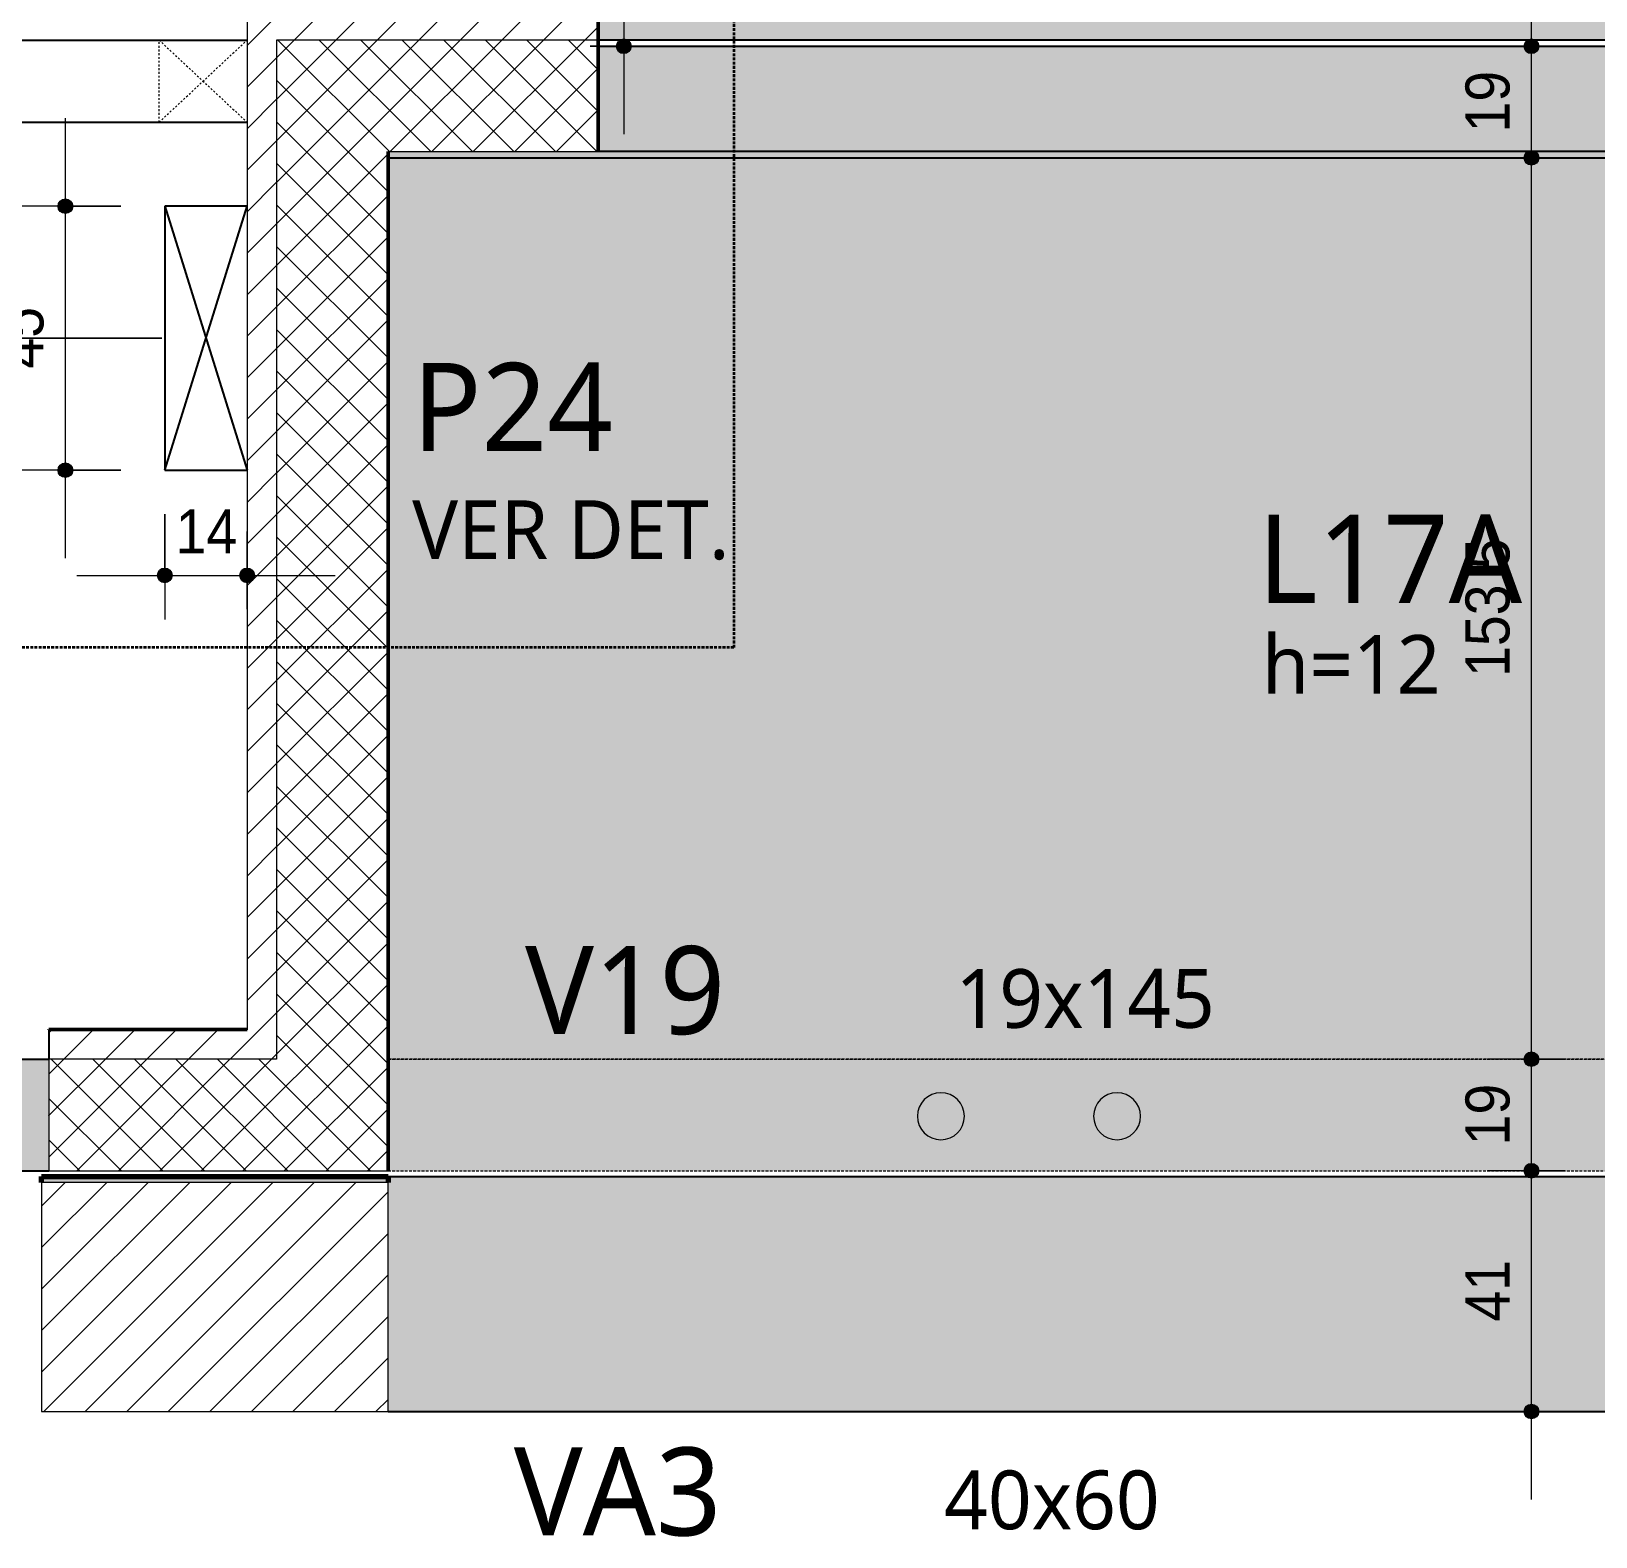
# Model space of a CAD drawing. Extents: x -1981 to 38708, y -3196 to 88064.
# Drawn here: x 928.9 to 1195.3, y -978.3 to -721.9 of the extents above; entities that cross this region are included whole.
import ezdxf

# ---------------------------------------------------------------- set-up
doc = ezdxf.new("R2010")
doc.units = 0
doc.linetypes.add('Hidden', pattern=[0.714375, 0.47625, -0.238125])
doc.linetypes.add('Traço', pattern=[0.635, 0.3175, -0.3175])
for name, color, linetype, lineweight in [('A-ANNO-DIMS', 7, 'Continuous', 9), ('A-ANNO-DIMS-50', 7, 'Continuous', 9), ('A-DETL', 7, 'Hidden', 18), ('A-DETL-GENF', 7, 'Continuous', 18), ('A-DETL-HDLN', 7, 'Hidden', 18), ('A-DETL-THIN', 7, 'Continuous', 25), ('A-FLOR', 7, 'Continuous', 25), ('A-FLOR-IDEN', 7, 'Continuous', 9), ('A-GENM', 7, 'Continuous', 25), ('A-GENM-HDLN', 7, 'Traço', 18), ('S-BEAM', 7, 'Continuous', 25), ('S-BEAM-HDLN', 7, 'Traço', 25), ('S-BEAM-IDEN', 7, 'Continuous', 9), ('S-COLS', 7, 'Continuous', 25), ('S-COLS-IDEN', 7, 'Continuous', 9)]:
    doc.layers.add(name, color=color, linetype=linetype, lineweight=lineweight)
doc.styles.add('Arial_1', font='arial.ttf', dxfattribs={"width": 0.9, "height": 7.5})
doc.styles.add('Gadugi', font='gadugi.ttf', dxfattribs={"height": 0.2})
doc.styles.add('Gadugi_1', font='gadugi.ttf', dxfattribs={"height": 15})
doc.styles.add('Gadugi_2', font='gadugi.ttf', dxfattribs={"height": 10})
doc.dimstyles.new('PED_1_5mm_ESQ', dxfattribs={"dimscale": 30.48, "dimtxt": 7.651945, "dimasz": 0.328084, "dimexe": 0.246063, "dimexo": 0.246063, "dimgap": 0.049213, "dimtad": 1, "dimdec": 1, "dimrnd": 0.5, "dimdsep": 46, "dimtxsty": 'Arial_1', "dimblk1": 'DOTSMALL', "dimblk2": 'DOTSMALL', "dimsah": 1, "dimcen": 0.09, "dimdle": 0.492126, "dimazin": 0, "dimtfac": 1, "dimtdec": 4, "dimtix": 1, "dimtmove": 0, "dimatfit": 3, "dimfxl": 1, "dimtvp": 1, "dimtolj": 1, "dimtzin": 0, "dimarcsym": 2})
doc.dimstyles.new('PED_1_5mm_ESQ_1', dxfattribs={"dimscale": 30.48, "dimtxt": 7.651945, "dimasz": 0.328084, "dimexe": 0.246063, "dimexo": 0.246063, "dimgap": 0.049213, "dimtad": 1, "dimdec": 1, "dimrnd": 0.5, "dimdsep": 46, "dimtxsty": 'Arial_1', "dimblk1": 'DOTSMALL', "dimblk2": 'DOTSMALL', "dimsah": 1, "dimcen": 0.09, "dimdle": 0.492126, "dimazin": 0, "dimtfac": 1, "dimtdec": 4, "dimtix": 1, "dimtmove": 1, "dimatfit": 3, "dimfxl": 1, "dimtvp": 1, "dimtolj": 1, "dimtzin": 0, "dimarcsym": 2})
pattern_1 = [(45, (0, 0), (-3.535534, 3.535534), [])]

# ---------------------------------------------------------------- blocks, each defined once
blk = doc.blocks.new('TQS - Pilar retangular - 59_0 x 40_0-3098721-PL D 001 - FORMA DO 1º PAVIMENTO')
at = {"layer": 'S-COLS', "lineweight": 70, "true_color": 0x808080}
blk.add_hatch(color=8, dxfattribs=at).paths.add_polyline_path([(29.5, 19), (29.5, 20), (-29.5, 20), (-29.5, 19), (5.51, 19)], flags=0)
at = {"layer": 'S-COLS', "color": 77, "lineweight": 70, "true_color": 0x60952b}
for p, q in [((-29.5, 20), (29.5, 20)), ((-29.5, 19), (-29.5, 20)), ((29.5, 20), (29.5, 19))]:
    blk.add_line(p, q, dxfattribs=at)
blk = doc.blocks.new('PED_FURO_RETANGULAR_R04_2020 - 15x15x43-3502313-PL D 001 - FORMA DO 1º PAVIMENTO')
at = {"layer": 'A-GENM-HDLN'}
for p, q in [((-7.5, 7), (7.5, -7)), ((-7.5, -7), (7.5, 7)), ((-7.5, -7), (-7.5, 7))]:
    blk.add_line(p, q, dxfattribs=at)
blk = doc.blocks.new('PED_TAG_PILAR_R04 - PILAR VER DET_-2523782-PL D 001 - FORMA DO 1º PAVIMENTO')
at = {"layer": 'S-COLS-IDEN', "insert": (0.1149, -0.6328), "char_height": 0.2, "width": 1.370886, "attachment_point": 1, "style": 'Gadugi'}
blk.add_mtext('VER DET.', dxfattribs=at)
blk = doc.blocks.new('DIMBLOCK17-PL D 001 - FORMA DO 1º PAVIMENTO')
at = {"layer": 'A-ANNO-DIMS-50', "transparency": 16777216}
h = blk.add_hatch(color=256, dxfattribs=at)
edge = h.paths.add_edge_path(flags=0)
edge.add_arc((1184.36, -915.95), 1.25, 0, 360)
h = blk.add_hatch(color=256, dxfattribs=at)
edge = h.paths.add_edge_path(flags=0)
edge.add_arc((1184.36, -956.95), 1.25, 0, 360)
for p, q in [((1190.09, -915.95), (1176.86, -915.95)), ((1184.36, -971.95), (1184.36, -915.95)), ((1184.36, -915.95), (1190.09, -915.95)), ((1190.09, -956.95), (1176.86, -956.95)), ((1184.36, -956.95), (1190.09, -956.95))]:
    blk.add_line(p, q, dxfattribs=at)
for centre in [(1184.36, -915.95), (1184.36, -956.95)]:
    blk.add_circle(centre, 1.25, dxfattribs=at)
at = {"layer": 'A-ANNO-DIMS-50', "color": 0, "transparency": 16777216, "insert": (1173.12, -941.63), "char_height": 7.5, "width": 12.4315, "attachment_point": 1, "rotation": 90, "line_spacing_factor": 0.941778, "style": 'Arial_1'}
blk.add_mtext('41', dxfattribs=at)
blk = doc.blocks.new('_DotSmall')
at = {"color": 0, "linetype": 'ByBlock', "const_width": 0.5}
blk.add_lwpolyline([(-0.0625, 0, 1), (0.0625, 0, 1)], format="xyb", close=True, dxfattribs=at)
blk = doc.blocks.new('DIMBLOCK18-PL D 001 - FORMA DO 1º PAVIMENTO')
at = {"layer": 'A-ANNO-DIMS-50', "transparency": 16777216}
h = blk.add_hatch(color=256, dxfattribs=at)
edge = h.paths.add_edge_path(flags=0)
edge.add_arc((1184.36, -896.95), 1.25, 0, 360)
h = blk.add_hatch(color=256, dxfattribs=at)
edge = h.paths.add_edge_path(flags=0)
edge.add_arc((1184.36, -915.95), 1.25, 0, 360)
for p, q in [((1190.09, -896.95), (1176.86, -896.95)), ((1184.36, -915.95), (1184.36, -896.95)), ((1184.36, -896.95), (1190.09, -896.95)), ((1190.09, -915.95), (1176.86, -915.95)), ((1184.36, -915.95), (1190.09, -915.95))]:
    blk.add_line(p, q, dxfattribs=at)
for centre in [(1184.36, -896.95), (1184.36, -915.95)]:
    blk.add_circle(centre, 1.25, dxfattribs=at)
at = {"layer": 'A-ANNO-DIMS-50', "color": 0, "transparency": 16777216, "insert": (1173.12, -911.63), "char_height": 7.5, "width": 12.4315, "attachment_point": 1, "rotation": 90, "line_spacing_factor": 0.941778, "style": 'Arial_1'}
blk.add_mtext('19', dxfattribs=at)
blk = doc.blocks.new('DIMBLOCK19-PL D 001 - FORMA DO 1º PAVIMENTO')
at = {"layer": 'A-ANNO-DIMS-50', "transparency": 16777216}
h = blk.add_hatch(color=256, dxfattribs=at)
edge = h.paths.add_edge_path(flags=0)
edge.add_arc((1184.36, -743.43), 1.25, 0, 360)
h = blk.add_hatch(color=256, dxfattribs=at)
edge = h.paths.add_edge_path(flags=0)
edge.add_arc((1184.36, -896.95), 1.25, 0, 360)
for p, q in [((1190.09, -743.43), (1176.86, -743.43)), ((1184.36, -896.95), (1184.36, -743.43)), ((1184.36, -743.43), (1190.09, -743.43)), ((1190.09, -896.95), (1176.86, -896.95)), ((1184.36, -896.95), (1190.09, -896.95))]:
    blk.add_line(p, q, dxfattribs=at)
for centre in [(1184.36, -743.43), (1184.36, -896.95)]:
    blk.add_circle(centre, 1.25, dxfattribs=at)
at = {"layer": 'A-ANNO-DIMS-50', "color": 0, "transparency": 16777216, "insert": (1173.12, -831.84), "char_height": 7.5, "width": 27.9708, "attachment_point": 1, "rotation": 90, "line_spacing_factor": 0.941778, "style": 'Arial_1'}
blk.add_mtext('153.5', dxfattribs=at)
blk = doc.blocks.new('DIMBLOCK20-PL D 001 - FORMA DO 1º PAVIMENTO')
at = {"layer": 'A-ANNO-DIMS-50', "transparency": 16777216}
h = blk.add_hatch(color=256, dxfattribs=at)
edge = h.paths.add_edge_path(flags=0)
edge.add_arc((1184.36, -724.43), 1.25, 0, 360)
h = blk.add_hatch(color=256, dxfattribs=at)
edge = h.paths.add_edge_path(flags=0)
edge.add_arc((1184.36, -743.43), 1.25, 0, 360)
for p, q in [((1190.09, -724.43), (1176.86, -724.43)), ((1184.36, -743.43), (1184.36, -724.43)), ((1184.36, -724.43), (1190.09, -724.43)), ((1190.09, -743.43), (1176.86, -743.43)), ((1184.36, -743.43), (1190.09, -743.43))]:
    blk.add_line(p, q, dxfattribs=at)
for centre in [(1184.36, -724.43), (1184.36, -743.43)]:
    blk.add_circle(centre, 1.25, dxfattribs=at)
at = {"layer": 'A-ANNO-DIMS-50', "color": 0, "transparency": 16777216, "insert": (1173.12, -739.11), "char_height": 7.5, "width": 12.4315, "attachment_point": 1, "rotation": 90, "line_spacing_factor": 0.941778, "style": 'Arial_1'}
blk.add_mtext('19', dxfattribs=at)
blk = doc.blocks.new('DIMBLOCK21-PL D 001 - FORMA DO 1º PAVIMENTO')
at = {"layer": 'A-ANNO-DIMS-50', "transparency": 16777216}
h = blk.add_hatch(color=256, dxfattribs=at)
edge = h.paths.add_edge_path(flags=0)
edge.add_arc((1184.36, -545.88), 1.25, 0, 360)
h = blk.add_hatch(color=256, dxfattribs=at)
edge = h.paths.add_edge_path(flags=0)
edge.add_arc((1184.36, -724.43), 1.25, 0, 360)
for p, q in [((1190.09, -545.88), (1176.86, -545.88)), ((1184.36, -724.43), (1184.36, -545.88)), ((1184.36, -545.88), (1190.09, -545.88)), ((1190.09, -724.43), (1176.86, -724.43)), ((1184.36, -724.43), (1190.09, -724.43))]:
    blk.add_line(p, q, dxfattribs=at)
for centre in [(1184.36, -545.88), (1184.36, -724.43)]:
    blk.add_circle(centre, 1.25, dxfattribs=at)
at = {"layer": 'A-ANNO-DIMS-50', "color": 0, "transparency": 16777216, "insert": (1173.12, -646.81), "char_height": 7.5, "width": 27.9708, "attachment_point": 1, "rotation": 90, "line_spacing_factor": 0.941778, "style": 'Arial_1'}
blk.add_mtext('178.5', dxfattribs=at)
blk = doc.blocks.new('DIMBLOCK153-PL D 001 - FORMA DO 1º PAVIMENTO')
at = {"layer": 'A-ANNO-DIMS-50', "transparency": 16777216}
h = blk.add_hatch(color=256, dxfattribs=at)
edge = h.paths.add_edge_path(flags=0)
edge.add_arc((951.64, -814.55), 1.25, 0, 360)
h = blk.add_hatch(color=256, dxfattribs=at)
edge = h.paths.add_edge_path(flags=0)
edge.add_arc((965.66, -814.55), 1.25, 0, 360)
for p, q in [((951.64, -804.14), (951.64, -822.05)), ((951.64, -814.55), (951.64, -804.14)), ((965.66, -820.29), (965.66, -807.05)), ((936.64, -814.55), (980.66, -814.55)), ((965.66, -814.55), (965.66, -820.29))]:
    blk.add_line(p, q, dxfattribs=at)
for centre in [(951.64, -814.55), (965.66, -814.55)]:
    blk.add_circle(centre, 1.25, dxfattribs=at)
at = {"layer": 'A-ANNO-DIMS-50', "color": 0, "transparency": 16777216, "insert": (953.47, -803.32), "char_height": 7.5, "width": 12.4315, "attachment_point": 1, "line_spacing_factor": 0.941778, "style": 'Arial_1'}
blk.add_mtext('14', dxfattribs=at)
blk = doc.blocks.new('DIMBLOCK154-PL D 001 - FORMA DO 1º PAVIMENTO')
at = {"layer": 'A-ANNO-DIMS-50', "transparency": 16777216}
h = blk.add_hatch(color=256, dxfattribs=at)
edge = h.paths.add_edge_path(flags=0)
edge.add_arc((934.71, -751.67), 1.25, 0, 360)
h = blk.add_hatch(color=256, dxfattribs=at)
edge = h.paths.add_edge_path(flags=0)
edge.add_arc((934.71, -796.64), 1.25, 0, 360)
for p, q in [((934.71, -811.64), (934.71, -736.67)), ((944.14, -751.67), (927.21, -751.67)), ((934.71, -751.67), (944.14, -751.67)), ((944.14, -796.64), (927.21, -796.64)), ((934.71, -796.64), (944.14, -796.64))]:
    blk.add_line(p, q, dxfattribs=at)
for centre in [(934.71, -751.67), (934.71, -796.64)]:
    blk.add_circle(centre, 1.25, dxfattribs=at)
at = {"layer": 'A-ANNO-DIMS-50', "color": 0, "transparency": 16777216, "insert": (923.47, -779.33), "char_height": 7.5, "width": 12.4315, "attachment_point": 1, "rotation": 90, "line_spacing_factor": 0.941778, "style": 'Arial_1'}
blk.add_mtext('45', dxfattribs=at)
blk = doc.blocks.new('DIMBLOCK156-PL D 001 - FORMA DO 1º PAVIMENTO')
at = {"layer": 'A-ANNO-DIMS-50', "transparency": 16777216}
h = blk.add_hatch(color=256, dxfattribs=at)
edge = h.paths.add_edge_path(flags=0)
edge.add_arc((904.71, -670.02), 1.25, 0, 360)
h = blk.add_hatch(color=256, dxfattribs=at)
edge = h.paths.add_edge_path(flags=0)
edge.add_arc((904.71, -723.38), 1.25, 0, 360)
for p, q in [((953.64, -670.02), (897.21, -670.02)), ((904.71, -670.02), (904.71, -723.38)), ((904.71, -670.02), (953.64, -670.02)), ((898.98, -723.38), (912.21, -723.38)), ((904.71, -723.38), (898.98, -723.38))]:
    blk.add_line(p, q, dxfattribs=at)
for centre in [(904.71, -670.02), (904.71, -723.38)]:
    blk.add_circle(centre, 1.25, dxfattribs=at)
at = {"layer": 'A-ANNO-DIMS-50', "color": 0, "transparency": 16777216, "insert": (893.47, -705.76), "char_height": 7.5, "width": 21.7551, "attachment_point": 1, "rotation": 90, "line_spacing_factor": 0.941778, "style": 'Arial_1'}
blk.add_mtext('53.5', dxfattribs=at)
blk = doc.blocks.new('DIMBLOCK158-PL D 001 - FORMA DO 1º PAVIMENTO')
at = {"layer": 'A-ANNO-DIMS-50', "transparency": 16777216}
h = blk.add_hatch(color=256, dxfattribs=at)
edge = h.paths.add_edge_path(flags=0)
edge.add_arc((904.71, -737.38), 1.25, 0, 360)
h = blk.add_hatch(color=256, dxfattribs=at)
edge = h.paths.add_edge_path(flags=0)
edge.add_arc((904.71, -774.15), 1.25, 0, 360)
for p, q in [((898.98, -737.38), (912.21, -737.38)), ((904.71, -737.38), (898.98, -737.38)), ((904.71, -737.38), (904.71, -774.15)), ((951.15, -774.15), (897.21, -774.15)), ((904.71, -774.15), (951.15, -774.15))]:
    blk.add_line(p, q, dxfattribs=at)
for centre in [(904.71, -737.38), (904.71, -774.15)]:
    blk.add_circle(centre, 1.25, dxfattribs=at)
at = {"layer": 'A-ANNO-DIMS-50', "color": 0, "transparency": 16777216, "insert": (893.47, -760.95), "char_height": 7.5, "width": 12.4315, "attachment_point": 1, "rotation": 90, "line_spacing_factor": 0.941778, "style": 'Arial_1'}
blk.add_mtext('37', dxfattribs=at)
blk = doc.blocks.new('DIMBLOCK159-PL D 001 - FORMA DO 1º PAVIMENTO')
at = {"layer": 'A-ANNO-DIMS-50', "transparency": 16777216}
h = blk.add_hatch(color=256, dxfattribs=at)
edge = h.paths.add_edge_path(flags=0)
edge.add_arc((904.71, -774.15), 1.25, 0, 360)
h = blk.add_hatch(color=256, dxfattribs=at)
edge = h.paths.add_edge_path(flags=0)
edge.add_arc((904.71, -896.95), 1.25, 0, 360)
for p, q in [((951.15, -774.15), (897.21, -774.15)), ((904.71, -774.15), (904.71, -911.95)), ((904.71, -774.15), (951.15, -774.15)), ((924.4, -896.95), (897.21, -896.95)), ((904.71, -896.95), (924.4, -896.95))]:
    blk.add_line(p, q, dxfattribs=at)
for centre in [(904.71, -774.15), (904.71, -896.95)]:
    blk.add_circle(centre, 1.25, dxfattribs=at)
at = {"layer": 'A-ANNO-DIMS-50', "color": 0, "transparency": 16777216, "insert": (893.47, -843.32), "char_height": 7.5, "width": 18.6472, "attachment_point": 1, "rotation": 90, "line_spacing_factor": 0.941778, "style": 'Arial_1'}
blk.add_mtext('123', dxfattribs=at)
blk = doc.blocks.new('DIMBLOCK164-PL D 001 - FORMA DO 1º PAVIMENTO')
at = {"layer": 'A-ANNO-DIMS-50', "transparency": 16777216}
h = blk.add_hatch(color=256, dxfattribs=at)
edge = h.paths.add_edge_path(flags=0)
edge.add_arc((1029.8, -698.07), 1.25, 0, 360)
h = blk.add_hatch(color=256, dxfattribs=at)
edge = h.paths.add_edge_path(flags=0)
edge.add_arc((1029.8, -724.43), 1.25, 0, 360)
for p, q in [((1006.77, -698.07), (1037.3, -698.07)), ((1029.8, -698.07), (1006.77, -698.07)), ((1029.8, -698.07), (1029.8, -739.43)), ((1024.07, -724.43), (1037.3, -724.43)), ((1029.8, -724.43), (1024.07, -724.43))]:
    blk.add_line(p, q, dxfattribs=at)
for centre in [(1029.8, -698.07), (1029.8, -724.43)]:
    blk.add_circle(centre, 1.25, dxfattribs=at)
blk.add_ellipse((1029.8, -684.84), major_axis=(0, 26.41), ratio=0.592924, start_param=3.141593, end_param=4.712389, dxfattribs=at)
at = {"layer": 'A-ANNO-DIMS-50', "color": 0, "transparency": 16777216, "insert": (1041.61, -684.84), "char_height": 7.5, "width": 21.7551, "attachment_point": 1, "rotation": 90, "line_spacing_factor": 0.941778, "style": 'Arial_1'}
blk.add_mtext('26.5', dxfattribs=at)

msp = doc.modelspace()

# ---------------------------------------------------------------- hatches: boundary and pattern name
at = {"layer": 'A-DETL', "linetype": 'Continuous', "true_color": 0xd9d9d9}
h = msp.add_hatch(color=254, dxfattribs=at)
h.paths.add_polyline_path([(1087.6, -915.95), (1722.14, -915.95), (1722.14, -896.95), (989.66, -896.95), (989.66, -915.95), (1085.79, -915.95)], flags=0)
h.paths.add_polyline_path([(1644.79, -910.67), (1643.75, -910.54), (1642.79, -910.14), (1641.96, -909.5), (1641.32, -908.67), (1640.93, -907.71), (1640.79, -906.67), (1640.93, -905.64), (1641.32, -904.67), (1641.96, -903.85), (1642.79, -903.21), (1643.75, -902.81), (1644.79, -902.67), (1645.82, -902.81), (1646.79, -903.21), (1647.62, -903.85), (1648.25, -904.67), (1648.65, -905.64), (1648.79, -906.67), (1648.65, -907.71), (1648.25, -908.67), (1647.62, -909.5), (1646.79, -910.14), (1645.82, -910.54)], flags=0)
h.paths.add_polyline_path([(1445.79, -910.67), (1444.75, -910.54), (1443.79, -910.14), (1442.96, -909.5), (1442.32, -908.67), (1441.93, -907.71), (1441.79, -906.67), (1441.93, -905.64), (1442.32, -904.67), (1442.96, -903.85), (1443.79, -903.21), (1444.75, -902.81), (1445.79, -902.67), (1446.82, -902.81), (1447.79, -903.21), (1448.62, -903.85), (1449.25, -904.67), (1449.65, -905.64), (1449.79, -906.67), (1449.65, -907.71), (1449.25, -908.67), (1448.62, -909.5), (1447.79, -910.14), (1446.82, -910.54)], flags=0)
h.paths.add_polyline_path([(1235.79, -910.67), (1234.75, -910.54), (1233.79, -910.14), (1232.96, -909.5), (1232.32, -908.67), (1231.93, -907.71), (1231.79, -906.67), (1231.93, -905.64), (1232.32, -904.67), (1232.96, -903.85), (1233.79, -903.21), (1234.75, -902.81), (1235.79, -902.67), (1236.91, -902.85), (1237.79, -903.21), (1238.62, -903.85), (1239.25, -904.67), (1239.65, -905.64), (1239.79, -906.67), (1239.65, -907.71), (1239.25, -908.67), (1238.62, -909.5), (1237.79, -910.14), (1236.82, -910.54)], flags=0)
h.paths.add_polyline_path([(1265.79, -910.67), (1264.75, -910.54), (1263.79, -910.14), (1262.96, -909.5), (1262.32, -908.67), (1261.93, -907.71), (1261.79, -906.67), (1261.93, -905.64), (1262.32, -904.67), (1262.96, -903.85), (1263.79, -903.21), (1264.75, -902.81), (1265.79, -902.67), (1266.82, -902.81), (1267.79, -903.21), (1268.62, -903.85), (1269.25, -904.67), (1269.65, -905.64), (1269.79, -906.67), (1269.65, -907.71), (1269.25, -908.67), (1268.62, -909.5), (1267.79, -910.14), (1266.82, -910.54)], flags=0)
h.paths.add_polyline_path([(1113.79, -910.67), (1112.75, -910.54), (1111.79, -910.14), (1110.96, -909.5), (1110.32, -908.67), (1109.93, -907.71), (1109.79, -906.67), (1109.93, -905.64), (1110.32, -904.67), (1110.96, -903.85), (1111.79, -903.21), (1112.75, -902.81), (1113.79, -902.67), (1114.82, -902.81), (1115.79, -903.21), (1116.62, -903.85), (1117.25, -904.67), (1117.65, -905.64), (1117.79, -906.67), (1117.65, -907.71), (1117.25, -908.67), (1116.62, -909.5), (1115.79, -910.14), (1114.82, -910.54)], flags=0)
h.paths.add_polyline_path([(1083.79, -910.67), (1082.75, -910.54), (1081.79, -910.14), (1080.96, -909.5), (1080.32, -908.67), (1079.93, -907.71), (1079.79, -906.67), (1079.93, -905.64), (1080.32, -904.67), (1080.96, -903.85), (1081.79, -903.21), (1082.75, -902.81), (1083.79, -902.67), (1084.82, -902.81), (1085.79, -903.21), (1086.62, -903.85), (1087.25, -904.67), (1087.65, -905.64), (1087.79, -906.67), (1087.65, -907.71), (1087.25, -908.67), (1086.62, -909.5), (1085.79, -910.14), (1084.82, -910.54)], flags=0)
at = {"layer": 'A-DETL-GENF', "true_color": 0x808080}
h = msp.add_hatch(dxfattribs=at)
h.set_pattern_fill('FP_1', color=8, style=0, pattern_type=2)
h.set_pattern_definition(pattern_1)
h.paths.add_polyline_path([(931.91, -915.89), (931.91, -896.95), (970.65, -896.94), (970.67, -723.38), (1025.4, -723.38), (1025.4, -718.39), (965.66, -718.39), (965.65, -891.95), (931.9, -891.95), (931.9, -904.35)], flags=0)
h.paths.add_polyline_path([(931.91, -915.95), (989.66, -915.95), (989.65, -915.95), (931.91, -915.94), (931.91, -915.95)], flags=0)
at = {"layer": 'A-DETL-GENF', "true_color": 0x0000ff}
h = msp.add_hatch(dxfattribs=at)
h.set_pattern_fill('FP_2', color=5, style=0, pattern_type=2)
h.set_pattern_definition([(45, (0, 0), (-3.535534, 3.535534), []), (135, (0, 0), (-3.535534, -3.535534), [])])
h.paths.add_polyline_path([(989.65, -915.95), (989.66, -742.38), (1025.4, -742.38), (1025.4, -723.38), (970.65, -723.38), (970.65, -896.95), (931.91, -896.95), (931.91, -915.89), (970.65, -915.93)], flags=0)
at = {"layer": 'A-DETL-GENF', "true_color": 0xff00ff}
for points in [[(1083.79, -910.67), (1084.82, -910.54), (1085.79, -910.14), (1086.62, -909.5), (1087.25, -908.67), (1087.65, -907.71), (1087.79, -906.67), (1087.65, -905.64), (1087.25, -904.67), (1086.62, -903.85), (1085.79, -903.21), (1084.82, -902.81), (1083.79, -902.67), (1082.75, -902.81), (1081.79, -903.21), (1080.96, -903.85), (1080.32, -904.67), (1079.93, -905.64), (1079.79, -906.67), (1079.93, -907.71), (1080.32, -908.67), (1080.96, -909.5), (1081.79, -910.14), (1082.75, -910.54)], [(1113.79, -910.67), (1114.82, -910.54), (1115.79, -910.14), (1116.62, -909.5), (1117.25, -908.67), (1117.65, -907.71), (1117.79, -906.67), (1117.65, -905.64), (1117.25, -904.67), (1116.62, -903.85), (1115.79, -903.21), (1114.82, -902.81), (1113.79, -902.67), (1112.75, -902.81), (1111.79, -903.21), (1110.96, -903.85), (1110.32, -904.67), (1109.93, -905.64), (1109.79, -906.67), (1109.93, -907.71), (1110.32, -908.67), (1110.98, -909.52), (1111.79, -910.14), (1112.75, -910.54)]]:
    msp.add_hatch(color=6, dxfattribs=at).paths.add_polyline_path(points, flags=0)
at = {"layer": 'A-DETL-GENF', "true_color": 0x808080}
h = msp.add_hatch(dxfattribs=at)
h.set_pattern_fill('FP_1', color=8, style=0, pattern_type=2)
h.set_pattern_definition(pattern_1)
h.paths.add_polyline_path([(948.01, -956.95), (989.65, -956.95), (989.65, -917.95), (930.65, -917.95), (930.65, -956.95), (931.91, -956.95)], flags=0)
at = {"layer": 'A-FLOR', "true_color": 0xccffcc}
for points in [[(1135.72, -723.38), (1328.14, -723.38), (1328.14, -545.88), (1008.89, -545.88), (1008.89, -625.43), (989.65, -625.43), (989.66, -690.56), (1008.89, -690.56), (1008.89, -705.58), (989.65, -705.58), (989.66, -718.39), (1025.41, -718.39), (1025.41, -723.38)], [(989.66, -896.95), (1333.15, -896.95), (1333.15, -743.43), (989.66, -743.43), (989.66, -896.94)]]:
    msp.add_hatch(color=254, dxfattribs=at).paths.add_polyline_path(points, flags=0)
at = {"layer": 'S-BEAM', "true_color": 0xccffcc}
msp.add_hatch(color=254, dxfattribs=at).paths.add_polyline_path([(1008.89, -743.43), (1333.15, -743.43), (1333.15, -742.38), (1328.15, -742.38), (1328.14, -724.43), (1025.41, -724.43), (1025.4, -742.38), (989.66, -742.38), (989.66, -743.43), (990.77, -743.43)], flags=0)
at = {"layer": 'S-BEAM', "true_color": 0xd9d9d9}
for points in [[(931.9, -915.95), (931.91, -915.95), (931.9, -896.95), (468.15, -896.95), (468.15, -915.95), (760.3, -915.95)], [(1682.14, -956.95), (1682.14, -916.95), (989.65, -916.95), (989.66, -956.95), (1511.13, -956.95)]]:
    msp.add_hatch(color=254, dxfattribs=at).paths.add_polyline_path(points, flags=0)
at = {"layer": 'S-COLS', "true_color": 0x808080}
h = msp.add_hatch(color=8, dxfattribs=at)
h.paths.add_polyline_path([(965.66, -891.95), (965.66, -891.89), (931.91, -891.9), (931.91, -891.95), (965.57, -891.95)], flags=0)
h.paths.add_polyline_path([(1025.4, -742.32), (1025.41, -742.32), (1025.4, -726.32)], flags=0)

# ---------------------------------------------------------------- linework, layer by layer
at = {"layer": 'A-DETL', "color": 1, "lineweight": 35, "true_color": 0xff0000}
for p, q in [((1048.52, -703.49), (1048.52, -826.85)), ((1048.52, -826.85), (875.35, -826.85))]:
    msp.add_line(p, q, dxfattribs=at)
at = {"layer": 'A-DETL', "linetype": 'Continuous'}
for p, q in [((965.66, -718.39), (965.66, -891.95)), ((1025.4, -723.38), (1025.4, -718.39)), ((1025.4, -723.38), (970.65, -723.38)), ((970.65, -723.38), (970.65, -896.95)), ((1025.4, -742.38), (1025.4, -723.38)), ((989.66, -915.95), (989.65, -742.38)), ((989.65, -915.95), (989.65, -742.38)), ((989.65, -742.38), (1025.4, -742.38)), ((965.66, -891.95), (931.9, -891.95)), ((931.9, -891.95), (931.91, -915.95)), ((970.65, -896.95), (931.91, -896.95)), ((931.91, -896.95), (931.91, -915.89)), ((931.91, -915.89), (989.65, -915.95)), ((931.91, -915.95), (989.66, -915.95)), ((989.65, -917.95), (930.65, -917.95)), ((930.65, -917.95), (930.65, -956.95)), ((989.65, -956.95), (989.65, -917.95)), ((930.65, -956.95), (989.65, -956.95))]:
    msp.add_line(p, q, dxfattribs=at)
at = {"layer": 'A-DETL'}
for p, q in [((1333.15, -896.95), (989.66, -896.95)), ((989.66, -896.95), (989.66, -915.95)), ((989.66, -915.89), (989.66, -896.95)), ((989.66, -896.95), (1333.15, -896.95)), ((989.66, -915.95), (989.66, -915.89)), ((989.66, -915.95), (1722.14, -915.95)), ((989.66, -915.95), (1722.14, -915.95))]:
    msp.add_line(p, q, dxfattribs=at)
at = {"layer": 'A-DETL', "linetype": 'Continuous'}
for centre, start, end in [((1083.79, -906.67), 0, 180), ((1113.79, -906.67), 0, 180), ((1083.79, -906.67), 180, 0), ((1113.79, -906.67), 180, 0)]:
    msp.add_arc(centre, 4, start, end, dxfattribs=at)
at = {"layer": 'A-DETL-HDLN'}
msp.add_line((965.65, -718.38), (965.65, -731.78), dxfattribs=at)
at = {"layer": 'A-DETL-THIN'}
for p, q in [((951.64, -751.67), (965.66, -796.64)), ((951.64, -796.64), (965.66, -751.67))]:
    msp.add_line(p, q, dxfattribs=at)
at = {"layer": 'A-FLOR'}
for p, q in [((1281.62, -723.38), (1025.41, -723.38)), ((965.66, -751.67), (951.64, -751.67)), ((951.64, -751.67), (951.64, -796.64)), ((951.64, -796.64), (965.66, -796.64)), ((931.9, -891.95), (931.9, -896.95))]:
    msp.add_line(p, q, dxfattribs=at)
at = {"layer": 'S-BEAM'}
for p, q in [((468.15, -723.38), (965.66, -723.38)), ((1025.41, -724.43), (1328.15, -724.43)), ((468.15, -737.38), (965.66, -737.38)), ((989.66, -743.43), (1333.15, -743.43)), ((468.15, -896.95), (931.9, -896.95)), ((468.15, -915.95), (931.91, -915.95)), ((989.65, -916.95), (1682.14, -916.95)), ((989.65, -956.95), (1682.14, -956.95))]:
    msp.add_line(p, q, dxfattribs=at)
at = {"layer": 'S-BEAM-HDLN', "linetype": 'Continuous'}
for p, q in [((1281.63, -742.38), (1025.4, -742.38)), ((989.65, -743.43), (989.65, -743.43))]:
    msp.add_line(p, q, dxfattribs=at)
at = {"layer": 'S-COLS', "lineweight": 50}
for p, q in [((1025.41, -718.39), (1025.41, -742.32)), ((989.66, -742.37), (989.66, -915.89)), ((931.91, -891.95), (931.91, -891.89)), ((931.91, -891.89), (965.66, -891.89))]:
    msp.add_line(p, q, dxfattribs=at)

# ---------------------------------------------------------------- block references
at = {"layer": 'A-GENM', "linetype": 'Traço', "lineweight": 18}
msp.add_blockref('PED_FURO_RETANGULAR_R04_2020 - 15x15x43-3502313-PL D 001 - FORMA DO 1º PAVIMENTO', (958.16, -730.38), dxfattribs=at)
at = {"layer": 'S-COLS', "color": 77, "lineweight": 70, "true_color": 0x60952b}
msp.add_blockref('TQS - Pilar retangular - 59_0 x 40_0-3098721-PL D 001 - FORMA DO 1º PAVIMENTO', (960.15, -936.95), dxfattribs=at)
at = {"layer": 'S-COLS-IDEN', "xscale": 49.99999999999998, "yscale": 49.99999999999998, "zscale": 49.99999999999998}
msp.add_blockref('PED_TAG_PILAR_R04 - PILAR VER DET_-2523782-PL D 001 - FORMA DO 1º PAVIMENTO', (988.02, -770.13), dxfattribs=at)

# ---------------------------------------------------------------- texts
at = {"layer": 'A-FLOR-IDEN', "attachment_point": 1}
for s, insert, char_height, width, style in [('L17A', (1137.69, -804.23), 15, 56.519, 'Gadugi_1'), ('h=12', (1138.47, -824.71), 10, 39.6835, 'Gadugi_2')]:
    msp.add_mtext(s, dxfattribs=dict(at, insert=insert, char_height=char_height, width=width, style=style))
at = {"layer": 'S-BEAM-IDEN', "attachment_point": 1}
for s, insert, char_height, width, style in [('V19', (1012.99, -877.68), 15, 44.0928, 'Gadugi_1'), ('19x145', (1086.29, -881.61), 10, 54.1139, 'Gadugi_2'), ('VA3', (1011.07, -963.07), 15, 46.4979, 'Gadugi_1'), ('40x60', (1084.36, -967.01), 10, 44.8945, 'Gadugi_2')]:
    msp.add_mtext(s, dxfattribs=dict(at, insert=insert, char_height=char_height, width=width, style=style))
at = {"layer": 'S-COLS-IDEN', "insert": (993.77, -778.36), "char_height": 15, "width": 42.4894, "attachment_point": 1, "style": 'Gadugi_1'}
msp.add_mtext('P24', dxfattribs=at)

# ---------------------------------------------------------------- dimensions: what is measured, and where the dimension line sits
at = {"layer": 'A-ANNO-DIMS'}
for base, p1, p2, override, picture, middle in [((1184.3561, -545.8808), (1182.5883, -724.4275), (1182.5883, -545.8808), {"dimpost": '<>', "dimfxl": 178.546621}, 'DIMBLOCK21-PL D 001 - FORMA DO 1º PAVIMENTO', (1179.0268, -635.1541)), ((904.71, -723.38), (961.14, -670.02), (906.48, -723.38), {"dimpost": '<>', "dimfxl": 76.387585}, 'DIMBLOCK156-PL D 001 - FORMA DO 1º PAVIMENTO', (899.38, -696.7)), ((1184.36, -724.43), (1182.59, -743.43), (1182.59, -724.43), {"dimpost": '<>', "dimfxl": 19}, 'DIMBLOCK20-PL D 001 - FORMA DO 1º PAVIMENTO', (1179.03, -733.93)), ((904.71, -774.15), (906.48, -737.38), (958.65, -774.15), {"dimpost": '<>', "dimfxl": 63.826013}, 'DIMBLOCK158-PL D 001 - FORMA DO 1º PAVIMENTO', (899.38, -755.77)), ((934.71, -751.67), (951.64, -796.64), (951.64, -751.67), {"dimpost": '<>', "dimfxl": 44.969332}, 'DIMBLOCK154-PL D 001 - FORMA DO 1º PAVIMENTO', (929.4, -774.15)), ((1184.36, -743.43), (1182.59, -896.95), (1182.59, -743.43), {"dimpost": '<>', "dimfxl": 153.522014}, 'DIMBLOCK19-PL D 001 - FORMA DO 1º PAVIMENTO', (1179.02, -820.19)), ((904.71, -896.95), (958.65, -774.15), (931.9, -896.95), {"dimpost": '<>', "dimfxl": 125.67577}, 'DIMBLOCK159-PL D 001 - FORMA DO 1º PAVIMENTO', (899.38, -835.55)), ((1184.36, -896.95), (1182.59, -915.95), (1182.59, -896.95), {"dimpost": '<>', "dimfxl": 19}, 'DIMBLOCK18-PL D 001 - FORMA DO 1º PAVIMENTO', (1179.03, -906.45)), ((1184.36, -915.95), (1182.59, -956.95), (1182.59, -915.95), {"dimpost": '<>', "dimfxl": 41.000028}, 'DIMBLOCK17-PL D 001 - FORMA DO 1º PAVIMENTO', (1179.09, -936.45))]:
    dim = msp.add_linear_dim(base=base, p1=p1, p2=p2, angle=90, dimstyle='PED_1_5mm_ESQ', override=override, dxfattribs=at)
    dim.commit()
    dim.dimension.update_dxf_attribs({"geometry": picture, "text_midpoint": middle})
dim = msp.add_linear_dim(base=(1029.8, -724.43), p1=(999.27, -698.07), p2=(1031.57, -724.43), angle=90, dimstyle='PED_1_5mm_ESQ_1', override={"dimpost": '<>', "dimfxl": 41.688715}, dxfattribs=at)
dim.commit()
dim.dimension.update_dxf_attribs({"geometry": 'DIMBLOCK164-PL D 001 - FORMA DO 1º PAVIMENTO', "text_midpoint": (1046.61, -673.96), "dimtype": 160, "text_rotation": 90})
dim = msp.add_linear_dim(base=(965.66, -814.55), p1=(951.64, -796.64), p2=(965.66, -812.79), dimstyle='PED_1_5mm_ESQ', override={"dimpost": '<>', "dimfxl": 21.387472}, dxfattribs=at)
dim.commit()
dim.dimension.update_dxf_attribs({"geometry": 'DIMBLOCK153-PL D 001 - FORMA DO 1º PAVIMENTO', "text_midpoint": (958.65, -809.29)})

doc.saveas('drawing.dxf')
